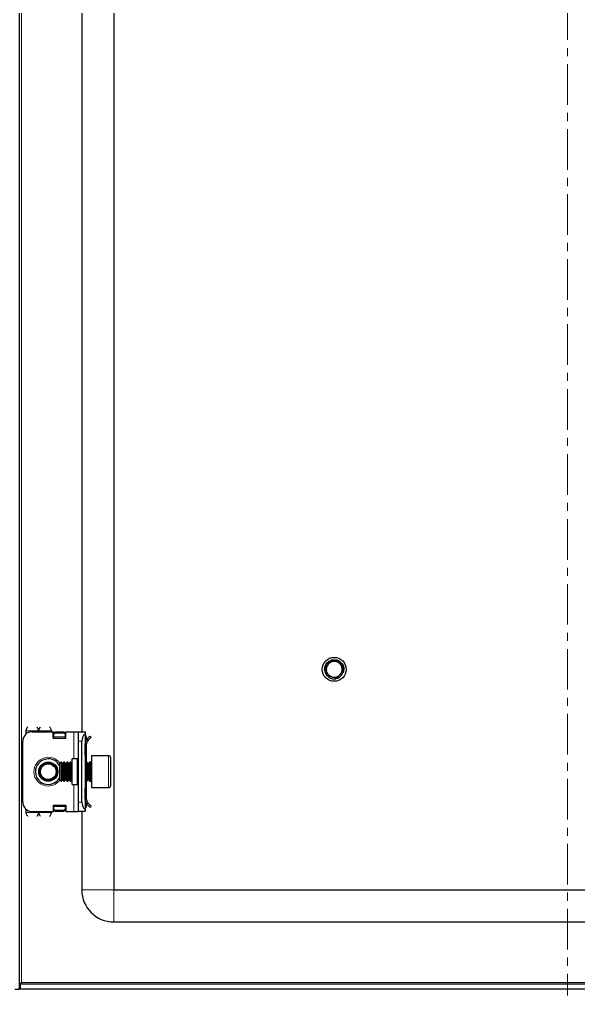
# Model space of a CAD drawing. Header units: millimetres. Extents: x -262 to 983, y -390 to 999.
# Drawn here: x 638.4 to 813.4, y -292.4 to 12.8 of the extents above; entities that cross this region are included whole.
import ezdxf

# ---------------------------------------------------------------- set-up
doc = ezdxf.new("R2010")
doc.units = ezdxf.units.MM
doc.linetypes.add('CENTERX2', pattern=[20.32, 12.7, -2.54, 2.54, -2.54])
doc.layers.add('FORMAT', color=7, linetype='Continuous')

msp = doc.modelspace()

# ---------------------------------------------------------------- linework, layer by layer
at = {"color": 7, "linetype": 'Continuous', "lineweight": 25}
for p, q in [((638.43, -290.4), (638.43, 870.6)), ((667.93, 839.6), (667.93, -259.4)), ((657.93, 277.6), (657.93, -209.9)), ((734.15, -189.28), (734.25, -189.1)), ((734.16, -189.28), (734.26, -189.09)), ((734.66, -188.43), (734.83, -188.31)), ((734.69, -188.47), (734.81, -188.28)), ((736.33, -187.46), (736.29, -187.47)), ((736.48, -187.44), (736.66, -187.41)), ((737.47, -187.45), (737.43, -187.44)), ((737.65, -187.49), (737.6, -187.48)), ((737.83, -187.54), (737.78, -187.52)), ((737.83, -187.54), (738.03, -187.64)), ((738, -187.6), (737.96, -187.58)), ((738.36, -187.76), (738.32, -187.74)), ((738.36, -187.76), (738.36, -187.87)), ((738.36, -187.76), (738.5, -187.88)), ((738.54, -187.87), (738.5, -187.84)), ((738.71, -187.98), (738.67, -187.96)), ((738.71, -187.98), (738.92, -188.17)), ((738.87, -188.11), (738.83, -188.08)), ((739.02, -188.25), (738.99, -188.22)), ((739.15, -188.39), (739.12, -188.35)), ((733.94, -190.2), (733.93, -190.25)), ((733.93, -190.4), (733.93, -190.4)), ((733.94, -190.2), (734, -189.89)), ((733.96, -190), (733.95, -190.05)), ((733.99, -189.79), (733.98, -189.84)), ((734.04, -189.6), (734.03, -189.65)), ((734.09, -189.42), (734.08, -189.46)), ((734.64, -191.27), (734.47, -190.86)), ((739.74, -189.36), (739.74, -189.35)), ((739.85, -191.1), (739.77, -191.34)), ((739.8, -189.54), (739.79, -189.49)), ((739.79, -191.29), (739.81, -191.25)), ((739.85, -189.71), (739.84, -189.67)), ((739.85, -191.1), (739.86, -191.06)), ((739.89, -189.9), (739.88, -189.85)), ((739.89, -190.9), (739.89, -190.86)), ((739.93, -190.29), (739.9, -190.53)), ((739.91, -190.09), (739.91, -190.04)), ((739.91, -190.7), (739.92, -190.65)), ((739.93, -190.29), (739.92, -190.24)), ((739.93, -190.49), (739.93, -190.44)), ((734.77, -192.48), (734.65, -192.35)), ((734.66, -192.36), (734.67, -192.38)), ((734.77, -192.48), (734.8, -192.51)), ((734.91, -192.62), (734.95, -192.65)), ((735.07, -192.75), (735.11, -192.78)), ((735.23, -192.87), (735.28, -192.9)), ((736.73, -193.39), (737.48, -193.32)), ((737.62, -193.32), (737.66, -193.31)), ((737.81, -193.27), (737.86, -193.25)), ((738, -193.2), (738.05, -193.18)), ((738.38, -193.03), (738.15, -193.11)), ((738.19, -193.12), (738.24, -193.1)), ((738.55, -192.92), (738.35, -193.04)), ((738.37, -192.96), (738.42, -193)), ((738.38, -193.03), (738.42, -193)), ((640.43, -209.65), (640.43, -210.66)), ((642.43, -209.9), (648.93, -209.9)), ((648.43, -209.65), (648.43, -209.9)), ((648.93, -211.9), (648.93, -209.9)), ((649.13, -210.02), (648.93, -210.02)), ((649.13, -211.9), (649.13, -210.02)), ((649.18, -210.28), (649.68, -209.92)), ((649.68, -210.28), (649.18, -210.63)), ((649.18, -210.63), (649.18, -210.28)), ((649.68, -209.92), (649.68, -210.28)), ((649.68, -209.92), (652.18, -209.92)), ((649.68, -210.28), (652.18, -210.28)), ((652.18, -210.28), (652.18, -209.92)), ((652.18, -209.92), (652.68, -210.28)), ((652.68, -210.63), (652.18, -210.28)), ((652.68, -210.28), (652.68, -210.63)), ((652.93, -211.9), (652.93, -209.9)), ((652.93, -209.9), (655.43, -209.9)), ((655.43, -209.9), (656.93, -209.9)), ((656.93, -209.9), (658.93, -209.9)), ((656.93, -212.9), (656.93, -209.9)), ((658.93, -209.9), (658.93, -210.66)), ((639.43, -231.9), (639.43, -212.9)), ((648.93, -211.9), (652.93, -211.9)), ((649.18, -211.55), (649.18, -210.63)), ((649.18, -211.9), (649.18, -211.55)), ((652.68, -210.63), (652.68, -211.55)), ((652.68, -211.55), (652.68, -211.9)), ((656.93, -231.9), (656.93, -212.9)), ((657.93, -231.9), (657.93, -212.9)), ((658.93, -210.66), (658.93, -234.14)), ((658.93, -210.99), (659.14, -211.19)), ((659.43, -213.65), (658.93, -213.65)), ((658.93, -217.15), (658.93, -213.65)), ((659.43, -211.9), (659.43, -212.36)), ((659.43, -217.15), (659.43, -213.65)), ((659.51, -212.24), (660.49, -211.26)), ((659.87, -212.59), (659.51, -212.24)), ((659.87, -212.59), (660.84, -211.61)), ((660.49, -211.26), (660.84, -211.61)), ((651.48, -219.4), (650.93, -219.95)), ((651.54, -219.4), (651.48, -219.4)), ((651.48, -219.4), (651.48, -225.4)), ((651.93, -219.95), (651.54, -219.4)), ((651.54, -219.4), (651.54, -224.93)), ((652.32, -219.4), (651.93, -219.95)), ((652.54, -219.4), (652.32, -219.4)), ((652.32, -219.4), (652.32, -224.93)), ((652.93, -219.95), (652.54, -219.4)), ((652.54, -219.4), (652.54, -224.93)), ((653.32, -219.4), (652.93, -219.95)), ((653.54, -219.4), (653.32, -219.4)), ((653.32, -219.4), (653.32, -224.93)), ((653.93, -219.95), (653.54, -219.4)), ((653.54, -219.4), (653.54, -224.93)), ((654.32, -219.4), (653.93, -219.95)), ((654.54, -219.4), (654.32, -219.4)), ((654.32, -219.4), (654.32, -224.93)), ((654.93, -219.95), (654.54, -219.4)), ((654.54, -219.4), (654.54, -224.93)), ((656.43, -218.4), (654.93, -218.4)), ((654.93, -226.4), (654.93, -218.4)), ((659.43, -217.15), (658.93, -217.15)), ((659.32, -219.4), (658.93, -219.95)), ((659.54, -219.4), (659.32, -219.4)), ((659.32, -219.4), (659.32, -224.93)), ((659.43, -219.4), (659.43, -217.15)), ((659.93, -219.95), (659.54, -219.4)), ((659.54, -219.4), (659.54, -224.93)), ((660.32, -219.4), (659.93, -219.95)), ((660.68, -219.4), (660.32, -219.4)), ((660.32, -219.4), (660.32, -224.93)), ((666.33, -217.4), (660.93, -217.4)), ((660.93, -217.4), (660.93, -227.4)), ((666.93, -218), (666.93, -226.8)), ((650.93, -219.95), (650.93, -224.85)), ((651.93, -219.95), (651.93, -224.46)), ((652.93, -219.95), (652.93, -224.46)), ((653.93, -219.95), (653.93, -224.46)), ((659.93, -219.95), (659.93, -224.46)), ((650.93, -224.85), (651.48, -225.4)), ((651.48, -225.4), (651.54, -225.4)), ((651.54, -225.4), (651.93, -224.85)), ((651.54, -224.93), (651.54, -225.4)), ((651.93, -224.46), (651.93, -224.85)), ((651.93, -224.85), (652.32, -225.4)), ((652.32, -224.93), (652.32, -225.4)), ((652.32, -225.4), (652.54, -225.4)), ((652.54, -225.4), (652.93, -224.85)), ((652.54, -224.93), (652.54, -225.4)), ((652.93, -224.46), (652.93, -224.85)), ((652.93, -224.85), (653.32, -225.4)), ((653.32, -224.93), (653.32, -225.4)), ((653.32, -225.4), (653.54, -225.4)), ((653.54, -225.4), (653.93, -224.85)), ((653.54, -224.93), (653.54, -225.4)), ((653.93, -224.46), (653.93, -224.85)), ((653.93, -224.85), (654.32, -225.4)), ((654.32, -224.93), (654.32, -225.4)), ((654.32, -225.4), (654.54, -225.4)), ((654.54, -225.4), (654.93, -224.85)), ((654.54, -224.93), (654.54, -225.4)), ((658.93, -224.85), (659.32, -225.4)), ((659.32, -224.93), (659.32, -225.4)), ((659.32, -225.4), (659.54, -225.4)), ((659.43, -227.65), (659.43, -225.4)), ((659.54, -225.4), (659.93, -224.85)), ((659.54, -224.93), (659.54, -225.4)), ((659.93, -224.46), (659.93, -224.85)), ((659.93, -224.85), (660.32, -225.4)), ((660.32, -224.93), (660.32, -225.4)), ((660.32, -225.4), (660.68, -225.4)), ((654.93, -226.4), (656.43, -226.4)), ((658.93, -231.15), (658.93, -227.65)), ((658.93, -227.65), (659.43, -227.65)), ((659.43, -231.15), (659.43, -227.65)), ((660.93, -227.4), (666.33, -227.4)), ((656.93, -234.9), (656.93, -231.9)), ((659.43, -231.15), (658.93, -231.15)), ((640.43, -234.14), (640.43, -235.15)), ((642.43, -234.9), (648.93, -234.9)), ((648.43, -234.9), (648.43, -235.15)), ((648.93, -232.9), (648.93, -234.9)), ((648.93, -232.9), (652.93, -232.9)), ((648.93, -234.78), (649.13, -234.78)), ((649.13, -234.78), (649.13, -232.9)), ((649.18, -233.25), (649.18, -232.9)), ((649.18, -234.17), (649.18, -233.25)), ((649.18, -234.52), (649.18, -234.17)), ((649.18, -234.17), (649.68, -234.52)), ((649.68, -234.87), (649.18, -234.52)), ((649.68, -234.52), (649.68, -234.87)), ((652.18, -234.52), (649.68, -234.52)), ((652.18, -234.87), (649.68, -234.87)), ((652.18, -234.52), (652.68, -234.17)), ((652.18, -234.87), (652.18, -234.52)), ((652.68, -234.52), (652.18, -234.87)), ((652.68, -232.9), (652.68, -233.25)), ((652.68, -233.25), (652.68, -234.17)), ((652.68, -234.17), (652.68, -234.52)), ((652.93, -232.9), (652.93, -234.9)), ((652.93, -234.9), (655.43, -234.9)), ((655.43, -234.9), (656.93, -234.9)), ((658.93, -234.9), (656.93, -234.9)), ((657.93, -234.9), (657.93, -259.4)), ((659.14, -233.61), (658.93, -233.81)), ((658.93, -234.14), (658.93, -234.9)), ((659.43, -232.9), (659.43, -232.51)), ((659.87, -232.21), (659.51, -232.56)), ((659.51, -232.56), (660.49, -233.54)), ((659.87, -232.21), (660.84, -233.19)), ((660.49, -233.54), (660.84, -233.19)), ((667.93, -259.4), (951.93, -259.4)), ((667.93, -269.4), (951.93, -269.4)), ((638.63, -288.9), (638.63, -290.4)), ((981.23, -288.9), (638.63, -288.9)), ((638.78, -288.9), (639.03, -288.3)), ((636.93, -290.4), (638.43, -290.4)), ((981.23, -290.4), (638.63, -290.4))]:
    msp.add_line(p, q, dxfattribs=at)
at = {"color": 8, "linetype": 'Continuous', "lineweight": 18}
for p, q in [((639.03, -288.3), (639.03, 868.5)), ((640.43, -209.65), (644.43, -209.65)), ((644.43, -209.65), (648.43, -209.65)), ((655.43, -218.4), (655.43, -209.9)), ((652.68, -211.55), (649.18, -211.55)), ((657.93, -212.9), (656.93, -212.9)), ((658.93, -211.4), (659.14, -211.19)), ((658.93, -211.9), (659.43, -211.9)), ((656.43, -226.4), (656.43, -218.4)), ((660.68, -220.78), (660.68, -219.4)), ((666.33, -227.4), (666.33, -217.4)), ((660.68, -225.4), (660.68, -220.78)), ((655.43, -234.9), (655.43, -226.4)), ((656.93, -231.9), (657.93, -231.9)), ((649.18, -233.25), (652.68, -233.25)), ((658.93, -232.9), (659.43, -232.9)), ((658.93, -233.4), (659.14, -233.61)), ((640.43, -235.15), (644.43, -235.15)), ((648.43, -235.15), (644.43, -235.15)), ((667.93, -259.4), (657.93, -259.4)), ((667.93, -259.4), (667.93, -269.4)), ((980.83, -288.3), (639.03, -288.3))]:
    msp.add_line(p, q, dxfattribs=at)
at = {"color": 7, "linetype": 'Continuous', "lineweight": 25}
for centre, radius in [((736.93, -190.4), 3.75), ((647.43, -222.4), 3), ((647.43, -222.4), 2.76), ((647.43, -222.4), 2.45)]:
    msp.add_circle(centre, radius, dxfattribs=at)
for centre, radius, start, end in [((736.93, -190.4), 2.5, 108.5944, 168.5944), ((736.93, -190.4), 2.5, 48.5944, 108.5944), ((736.93, -190.4), 2.5, 348.5944, 48.5944), ((736.93, -190.4), 3, 180, 220.7437), ((736.93, -190.4), 2.5, 168.5944, 190.5165), ((736.93, -190.4), 2.5, 288.5944, 348.5944), ((736.93, -190.4), 3, 239.9286, 266.2193), ((736.93, -190.4), 2.5, 255.8881, 288.5944), ((642.43, -212.9), 3, 90, 180), ((660.93, -212.9), 3, 131.8103, 180), ((658.43, -211.9), 1, 360, 45), ((647.43, -222.4), 4, 90, 331.045), ((647.43, -222.4), 4, 28.955, 90), ((656.43, -217.9), 0.5, 270, 360), ((660.68, -219.15), 0.25, 270, 0), ((666.33, -218), 0.6, 0, 90), ((660.68, -225.65), 0.25, 360, 90), ((656.43, -226.9), 0.5, 0, 90), ((666.33, -226.8), 0.6, 270, 360), ((642.43, -231.9), 3, 180, 270), ((660.93, -231.9), 3, 180, 228.1897), ((658.43, -232.9), 1, 315, 360), ((667.93, -259.4), 10, 180, 270)]:
    msp.add_arc(centre, radius, start, end, dxfattribs=at)
at = {"color": 8, "linetype": 'Continuous', "lineweight": 18}
for start, end in [(35.4622, 270), (270, 324.5378)]:
    msp.add_arc((647.43, -222.4), 4.5, start, end, dxfattribs=at)
at = {"color": 7, "linetype": 'Continuous', "lineweight": 25}
for points, knots in [([(734.09, -189.42), (734.3, -188.99), (734.62, -188.35), (735.2, -187.95), (735.41, -187.82)], [0, 0, 0, 0, 0.657042, 1, 1, 1, 1]), ([(734.17, -189.29), (734.18, -189.23), (734.21, -189.1), (734.28, -188.99), (734.31, -188.93)], [0, 0, 0, 0, 0.4624819, 1, 1, 1, 1]), ([(734.3, -189.01), (734.32, -188.94), (734.4, -188.73), (734.57, -188.57), (734.68, -188.46)], [0, 0, 0, 0, 0.333789, 1, 1, 1, 1]), ([(734.38, -188.88), (734.4, -188.83), (734.5, -188.53), (734.75, -188.32), (734.95, -188.14)], [0, 0, 0, 0, 0.171865, 1, 1, 1, 1]), ([(735.77, -188.04), (735.71, -188.08), (735.38, -188.26), (734.89, -188.73), (734.58, -189.31), (734.49, -189.65), (734.48, -189.71)], [0, 0, 0, 0, 0.104785, 0.513079, 0.918136, 1, 1, 1, 1]), ([(734.66, -188.43), (734.66, -188.44), (734.64, -188.46), (734.63, -188.48), (734.62, -188.49)], [0, 0, 0, 0, 0.296796, 1, 1, 1, 1]), ([(734.79, -188.3), (734.78, -188.3), (734.77, -188.31), (734.76, -188.33), (734.76, -188.33)], [0, 0, 0, 0, 0.4842322, 1, 1, 1, 1]), ([(734.92, -188.17), (734.92, -188.18), (734.9, -188.19), (734.89, -188.2), (734.89, -188.2)], [0, 0, 0, 0, 0.485158, 1, 1, 1, 1]), ([(735.07, -188.05), (735.06, -188.05), (735.05, -188.06), (735.04, -188.07), (735.03, -188.08)], [0, 0, 0, 0, 0.484546, 1, 1, 1, 1]), ([(735.22, -187.93), (735.22, -187.94), (735.2, -187.95), (735.19, -187.95), (735.18, -187.96)], [0, 0, 0, 0, 0.482687, 1, 1, 1, 1]), ([(735.22, -187.93), (735.23, -187.92), (735.28, -187.89), (735.34, -187.87), (735.38, -187.85)], [0, 0, 0, 0, 0.2307506, 1, 1, 1, 1]), ([(735.39, -187.82), (735.39, -187.83), (735.37, -187.84), (735.36, -187.84), (735.35, -187.85)], [0, 0, 0, 0, 0.480194, 1, 1, 1, 1]), ([(735.39, -187.82), (735.42, -187.84), (735.48, -187.88), (735.55, -187.95), (735.59, -188), (735.61, -188.02)], [0, 0, 0, 0, 0.362858, 0.693435, 1, 1, 1, 1]), ([(735.75, -188.08), (735.74, -188.08), (735.7, -188.07), (735.63, -188.04), (735.55, -187.99), (735.47, -187.92), (735.43, -187.85), (735.41, -187.82)], [0, 0, 0, 0, 0.084477, 0.253367, 0.470159, 0.686909, 1, 1, 1, 1]), ([(735.57, -187.72), (735.56, -187.73), (735.55, -187.74), (735.53, -187.74), (735.53, -187.75)], [0, 0, 0, 0, 0.477867, 1, 1, 1, 1]), ([(735.69, -188.03), (735.68, -188.01), (735.67, -187.96), (735.64, -187.89), (735.59, -187.81), (735.55, -187.77), (735.53, -187.75)], [0, 0, 0, 0, 0.154183, 0.462567, 0.728091, 1, 1, 1, 1]), ([(735.57, -187.72), (735.6, -187.75), (735.66, -187.78), (735.72, -187.86), (735.77, -187.94), (735.8, -188), (735.8, -188.04), (735.8, -188.05)], [0, 0, 0, 0, 0.2607623, 0.4948046, 0.7237939, 0.9427899, 1, 1, 1, 1]), ([(735.76, -187.64), (735.75, -187.64), (735.74, -187.65), (735.72, -187.65), (735.71, -187.66)], [0, 0, 0, 0, 0.476486, 1, 1, 1, 1]), ([(735.85, -188.05), (735.85, -188.04), (735.85, -187.98), (735.84, -187.9), (735.81, -187.81), (735.77, -187.73), (735.73, -187.68), (735.71, -187.66)], [0, 0, 0, 0, 0.114393, 0.350182, 0.585971, 0.790611, 1, 1, 1, 1]), ([(735.76, -187.64), (735.78, -187.63), (735.84, -187.6), (735.91, -187.59), (735.95, -187.58)], [0, 0, 0, 0, 0.301025, 1, 1, 1, 1]), ([(735.76, -187.64), (735.79, -187.66), (735.84, -187.71), (735.9, -187.78), (735.93, -187.87), (735.95, -187.95), (735.96, -188.01), (735.95, -188.05), (735.95, -188.06)], [0, 0, 0, 0, 0.218347, 0.41099, 0.598711, 0.777744, 0.945667, 1, 1, 1, 1]), ([(736.13, -188.03), (736.12, -188.03), (736.07, -188.05), (735.99, -188.06), (735.89, -188.06), (735.82, -188.05), (735.78, -188.04), (735.77, -188.04)], [0, 0, 0, 0, 0.099011, 0.388276, 0.61301, 0.895384, 1, 1, 1, 1]), ([(735.95, -187.56), (735.94, -187.57), (735.93, -187.57), (735.91, -187.58), (735.91, -187.58)], [0, 0, 0, 0, 0.4765794, 1, 1, 1, 1]), ([(735.98, -188.06), (735.98, -188.06), (736, -188.02), (736, -187.95), (736.01, -187.85), (735.99, -187.75), (735.96, -187.66), (735.92, -187.61), (735.91, -187.58)], [0, 0, 0, 0, 0.019058, 0.219488, 0.419831, 0.620151, 0.807785, 1, 1, 1, 1]), ([(735.95, -187.56), (735.98, -187.59), (736.02, -187.64), (736.07, -187.72), (736.09, -187.81), (736.1, -187.89), (736.1, -187.96), (736.09, -188), (736.08, -188.02)], [0, 0, 0, 0, 0.213002, 0.396975, 0.575181, 0.744364, 0.902779, 1, 1, 1, 1]), ([(736.14, -187.5), (736.14, -187.51), (736.12, -187.51), (736.11, -187.51), (736.1, -187.52)], [0, 0, 0, 0, 0.4789775, 1, 1, 1, 1]), ([(736.1, -188.02), (736.11, -187.99), (736.14, -187.94), (736.15, -187.85), (736.16, -187.76), (736.15, -187.65), (736.12, -187.57), (736.1, -187.52)], [0, 0, 0, 0, 0.147065, 0.321231, 0.495346, 0.669443, 1, 1, 1, 1]), ([(736.4, -187.8), (736.39, -187.81), (736.37, -187.86), (736.31, -187.94), (736.22, -188), (736.16, -188.02), (736.13, -188.03)], [0, 0, 0, 0, 0.153621, 0.528305, 0.811762, 1, 1, 1, 1]), ([(736.14, -187.5), (736.16, -187.53), (736.2, -187.59), (736.23, -187.68), (736.24, -187.76), (736.24, -187.84), (736.22, -187.92), (736.2, -187.97), (736.18, -188), (736.17, -188.01)], [0, 0, 0, 0, 0.195461, 0.359649, 0.517607, 0.666788, 0.806268, 0.936243, 1, 1, 1, 1]), ([(736.22, -187.96), (736.22, -187.96), (736.25, -187.92), (736.28, -187.83), (736.31, -187.72), (736.31, -187.63), (736.31, -187.55), (736.29, -187.5), (736.29, -187.47)], [0, 0, 0, 0, 0.001313, 0.309582, 0.493731, 0.677835, 0.837663, 1, 1, 1, 1]), ([(736.25, -187.97), (736.28, -187.95), (736.33, -187.91), (736.37, -187.84), (736.39, -187.81), (736.4, -187.8)], [0, 0, 0, 0, 0.41332, 0.833507, 1, 1, 1, 1]), ([(736.33, -187.46), (736.34, -187.49), (736.37, -187.54), (736.38, -187.62), (736.38, -187.71), (736.37, -187.78), (736.34, -187.87), (736.29, -187.93), (736.26, -187.96)], [0, 0, 0, 0, 0.162579, 0.32416, 0.478216, 0.623372, 0.759205, 1, 1, 1, 1]), ([(736.33, -187.46), (736.36, -187.45), (736.68, -187.39), (737.32, -187.38), (737.98, -187.56), (738.31, -187.74), (738.38, -187.77)], [0, 0, 0, 0, 0.044285, 0.46488, 0.894202, 1, 1, 1, 1]), ([(738.37, -188.08), (738.31, -188.05), (737.98, -187.87), (737.31, -187.69), (736.69, -187.72), (736.4, -187.8), (736.4, -187.8)], [0, 0, 0, 0, 0.102158, 0.551599, 0.99962, 1, 1, 1, 1]), ([(736.76, -187.43), (736.83, -187.42), (737, -187.39), (737.17, -187.41), (737.27, -187.42)], [0, 0, 0, 0, 0.399625, 1, 1, 1, 1]), ([(737.42, -187.46), (737.48, -187.46), (737.63, -187.47), (737.77, -187.52), (737.86, -187.55)], [0, 0, 0, 0, 0.3533163, 1, 1, 1, 1]), ([(738.3, -188.06), (738.3, -188.05), (738.29, -188.02), (738.3, -187.95), (738.33, -187.86), (738.36, -187.8), (738.38, -187.77)], [0, 0, 0, 0, 0.058255, 0.305509, 0.64716, 1, 1, 1, 1]), ([(738.58, -188.52), (738.57, -188.52), (738.54, -188.48), (738.49, -188.42), (738.44, -188.34), (738.4, -188.25), (738.38, -188.16), (738.38, -188.11), (738.37, -188.08)], [0, 0, 0, 0, 0.066273, 0.267344, 0.423096, 0.618734, 0.814089, 1, 1, 1, 1]), ([(738.38, -188.08), (738.4, -188.06), (738.44, -188.01), (738.48, -187.93), (738.49, -187.87), (738.5, -187.84)], [0, 0, 0, 0, 0.3515094, 0.6718605, 1, 1, 1, 1]), ([(738.54, -187.87), (738.54, -187.9), (738.53, -187.97), (738.5, -188.07), (738.46, -188.15), (738.42, -188.2), (738.4, -188.22), (738.4, -188.22)], [0, 0, 0, 0, 0.275174, 0.522846, 0.765225, 0.99702, 1, 1, 1, 1]), ([(738.41, -188.27), (738.42, -188.26), (738.47, -188.24), (738.53, -188.19), (738.59, -188.12), (738.64, -188.04), (738.66, -187.98), (738.67, -187.96)], [0, 0, 0, 0, 0.084965, 0.329338, 0.573716, 0.784411, 1, 1, 1, 1]), ([(738.71, -187.98), (738.7, -188.02), (738.69, -188.09), (738.65, -188.18), (738.6, -188.25), (738.54, -188.31), (738.49, -188.35), (738.46, -188.36), (738.46, -188.36)], [0, 0, 0, 0, 0.222831, 0.420099, 0.612409, 0.79585, 0.967895, 1, 1, 1, 1]), ([(738.47, -188.39), (738.47, -188.39), (738.51, -188.38), (738.57, -188.35), (738.66, -188.3), (738.73, -188.24), (738.79, -188.16), (738.82, -188.11), (738.83, -188.08)], [0, 0, 0, 0, 0.002693, 0.20821, 0.413641, 0.619057, 0.807274, 1, 1, 1, 1]), ([(738.87, -188.11), (738.86, -188.15), (738.84, -188.21), (738.79, -188.29), (738.73, -188.36), (738.67, -188.41), (738.6, -188.45), (738.55, -188.46), (738.52, -188.46)], [0, 0, 0, 0, 0.203485, 0.379971, 0.551008, 0.713426, 0.865499, 1, 1, 1, 1]), ([(738.54, -188.48), (738.55, -188.48), (738.6, -188.48), (738.67, -188.46), (738.76, -188.42), (738.85, -188.37), (738.93, -188.3), (738.97, -188.25), (738.99, -188.22)], [0, 0, 0, 0, 0.05388, 0.236051, 0.418115, 0.600136, 0.797238, 1, 1, 1, 1]), ([(739.03, -188.6), (739.02, -188.61), (739, -188.62), (738.94, -188.64), (738.86, -188.64), (738.75, -188.63), (738.65, -188.58), (738.6, -188.54), (738.58, -188.52)], [0, 0, 0, 0, 0.0458661, 0.2307436, 0.3874614, 0.6582461, 0.861978, 1, 1, 1, 1]), ([(739.02, -188.25), (739.01, -188.28), (738.98, -188.34), (738.92, -188.41), (738.85, -188.47), (738.78, -188.51), (738.71, -188.53), (738.66, -188.53), (738.64, -188.53)], [0, 0, 0, 0, 0.211659, 0.390361, 0.562352, 0.724819, 0.876696, 1, 1, 1, 1]), ([(738.66, -188.55), (738.67, -188.55), (738.74, -188.56), (738.84, -188.54), (738.95, -188.5), (739.04, -188.44), (739.09, -188.39), (739.12, -188.35)], [0, 0, 0, 0, 0.046579, 0.362688, 0.551736, 0.740753, 1, 1, 1, 1]), ([(738.67, -188.59), (738.7, -188.6), (738.76, -188.62), (738.85, -188.63), (738.94, -188.62), (739, -188.61), (739.03, -188.6)], [0, 0, 0, 0, 0.2517951, 0.502165, 0.752314, 1, 1, 1, 1]), ([(739.15, -188.39), (739.14, -188.41), (739.11, -188.46), (739.04, -188.52), (738.97, -188.56), (738.9, -188.59), (738.83, -188.61), (738.76, -188.61), (738.72, -188.6), (738.71, -188.59)], [0, 0, 0, 0, 0.1692257, 0.337427, 0.4979348, 0.6491787, 0.7905823, 0.9226882, 1, 1, 1, 1]), ([(739.77, -190.44), (739.76, -190.37), (739.74, -189.97), (739.57, -189.3), (739.2, -188.83), (739.03, -188.6)], [0, 0, 0, 0, 0.108003, 0.585763, 1, 1, 1, 1]), ([(739.15, -188.39), (739.28, -188.54), (739.56, -188.89), (739.85, -189.55), (739.9, -190.06), (739.93, -190.31)], [0, 0, 0, 0, 0.274163, 0.639603, 1, 1, 1, 1]), ([(739.24, -188.52), (739.28, -188.56), (739.42, -188.69), (739.51, -188.86), (739.58, -188.99)], [0, 0, 0, 0, 0.288707, 1, 1, 1, 1]), ([(739.62, -189.1), (739.64, -189.13), (739.73, -189.27), (739.77, -189.43), (739.81, -189.56)], [0, 0, 0, 0, 0.192577, 1, 1, 1, 1]), ([(734.42, -190.11), (734.41, -190.12), (734.4, -190.16), (734.35, -190.21), (734.3, -190.26), (734.24, -190.31), (734.16, -190.35), (734.08, -190.38), (734, -190.4), (733.95, -190.4), (733.93, -190.4)], [0, 0, 0, 0, 0.060221, 0.18113, 0.301988, 0.42281, 0.589437, 0.75603, 0.87711, 1, 1, 1, 1]), ([(733.93, -190.41), (733.93, -190.36), (733.92, -190.28), (733.94, -190.2), (733.95, -190.18)], [0, 0, 0, 0, 0.659859, 1, 1, 1, 1]), ([(734.29, -190.27), (734.26, -190.26), (734.2, -190.24), (734.11, -190.23), (734.02, -190.23), (733.96, -190.25), (733.93, -190.25)], [0, 0, 0, 0, 0.237597, 0.5167288, 0.7555275, 1, 1, 1, 1]), ([(733.93, -190.41), (733.96, -190.39), (734.02, -190.36), (734.11, -190.33), (734.17, -190.33), (734.2, -190.33)], [0, 0, 0, 0, 0.371226, 0.708872, 1, 1, 1, 1]), ([(734.86, -192.18), (734.83, -192.16), (734.59, -191.94), (734.24, -191.48), (734, -190.87), (733.95, -190.52), (733.93, -190.4)], [0, 0, 0, 0, 0.050685, 0.485619, 0.826643, 1, 1, 1, 1]), ([(733.94, -190.2), (733.97, -190.19), (734.03, -190.16), (734.13, -190.14), (734.22, -190.14), (734.3, -190.16), (734.35, -190.18), (734.37, -190.19)], [0, 0, 0, 0, 0.235039, 0.445532, 0.651268, 0.847853, 1, 1, 1, 1]), ([(734.39, -190.16), (734.37, -190.14), (734.32, -190.1), (734.22, -190.06), (734.13, -190.04), (734.04, -190.03), (733.98, -190.04), (733.95, -190.05)], [0, 0, 0, 0, 0.189173, 0.404697, 0.62022, 0.807935, 1, 1, 1, 1]), ([(733.96, -190), (733.99, -189.99), (734.06, -189.96), (734.15, -189.96), (734.24, -189.97), (734.32, -189.99), (734.38, -190.02), (734.42, -190.05), (734.43, -190.06)], [0, 0, 0, 0, 0.214065, 0.402363, 0.585629, 0.760234, 0.923894, 1, 1, 1, 1]), ([(734.45, -190.05), (734.44, -190.04), (734.41, -190), (734.35, -189.95), (734.26, -189.9), (734.17, -189.86), (734.08, -189.84), (734.01, -189.84), (733.98, -189.84)], [0, 0, 0, 0, 0.069872, 0.258455, 0.446951, 0.635422, 0.81547, 1, 1, 1, 1]), ([(733.99, -189.79), (734, -189.74), (734.01, -189.66), (734.05, -189.59), (734.06, -189.56)], [0, 0, 0, 0, 0.657988, 1, 1, 1, 1]), ([(733.99, -189.79), (734.03, -189.79), (734.09, -189.77), (734.19, -189.78), (734.27, -189.8), (734.35, -189.84), (734.41, -189.88), (734.44, -189.91), (734.45, -189.93)], [0, 0, 0, 0, 0.208898, 0.388587, 0.562428, 0.727295, 0.881578, 1, 1, 1, 1]), ([(734.46, -189.9), (734.44, -189.88), (734.41, -189.84), (734.35, -189.78), (734.28, -189.73), (734.2, -189.69), (734.11, -189.66), (734.06, -189.65), (734.03, -189.65)], [0, 0, 0, 0, 0.137266, 0.30795, 0.478578, 0.649185, 0.822833, 1, 1, 1, 1]), ([(734.04, -189.6), (734.07, -189.6), (734.13, -189.6), (734.22, -189.61), (734.29, -189.64), (734.36, -189.69), (734.42, -189.74), (734.46, -189.79), (734.48, -189.83), (734.49, -189.85)], [0, 0, 0, 0, 0.165667, 0.330522, 0.488809, 0.638525, 0.778629, 0.909213, 1, 1, 1, 1]), ([(734.46, -189.76), (734.45, -189.75), (734.43, -189.71), (734.38, -189.64), (734.31, -189.57), (734.23, -189.52), (734.15, -189.48), (734.1, -189.47), (734.08, -189.46)], [0, 0, 0, 0, 0.076151, 0.276704, 0.47712, 0.677473, 0.837574, 1, 1, 1, 1]), ([(734.09, -189.42), (734.12, -189.42), (734.18, -189.43), (734.26, -189.46), (734.33, -189.5), (734.39, -189.56), (734.43, -189.61), (734.46, -189.68), (734.48, -189.73), (734.49, -189.77), (734.49, -189.78)], [0, 0, 0, 0, 0.154027, 0.307095, 0.452862, 0.590123, 0.718565, 0.838856, 0.95247, 1, 1, 1, 1]), ([(734.42, -190.07), (734.41, -190.17), (734.4, -190.44), (734.44, -190.7), (734.47, -190.86)], [0, 0, 0, 0, 0.408521, 1, 1, 1, 1]), ([(734.48, -189.91), (734.48, -189.91), (734.47, -189.96), (734.45, -190.01), (734.43, -190.06), (734.42, -190.07)], [0, 0, 0, 0, 0.157682, 0.80304, 1, 1, 1, 1]), ([(734.48, -189.71), (734.48, -189.74), (734.49, -189.81), (734.48, -189.87), (734.48, -189.91)], [0, 0, 0, 0, 0.544473, 1, 1, 1, 1]), ([(735.92, -192.63), (735.85, -192.6), (735.53, -192.44), (735.01, -192.02), (734.76, -191.52), (734.64, -191.27)], [0, 0, 0, 0, 0.130652, 0.560007, 1, 1, 1, 1]), ([(734.66, -192.36), (734.67, -192.33), (734.7, -192.29), (734.77, -192.23), (734.82, -192.2), (734.85, -192.18), (734.86, -192.18)], [0, 0, 0, 0, 0.315056, 0.630194, 0.945514, 1, 1, 1, 1]), ([(735.22, -192.23), (735.19, -192.22), (735.13, -192.21), (735.05, -192.21), (734.97, -192.22), (734.88, -192.24), (734.78, -192.29), (734.71, -192.34), (734.67, -192.38)], [0, 0, 0, 0, 0.149407, 0.278563, 0.407661, 0.536722, 0.727045, 1, 1, 1, 1]), ([(734.77, -192.48), (734.78, -192.45), (734.81, -192.4), (734.87, -192.34), (734.94, -192.29), (735.01, -192.25), (735.08, -192.23), (735.16, -192.22), (735.21, -192.23), (735.23, -192.24)], [0, 0, 0, 0, 0.159446, 0.318034, 0.469983, 0.61348, 0.747649, 0.872856, 1, 1, 1, 1]), ([(735.28, -192.28), (735.28, -192.28), (735.24, -192.28), (735.18, -192.29), (735.09, -192.3), (735.01, -192.34), (734.93, -192.38), (734.86, -192.44), (734.82, -192.49), (734.8, -192.51)], [0, 0, 0, 0, 0.018281, 0.175639, 0.332896, 0.490097, 0.647274, 0.821632, 1, 1, 1, 1]), ([(734.86, -192.18), (734.88, -192.18), (734.92, -192.17), (735.01, -192.16), (735.11, -192.17), (735.19, -192.21), (735.27, -192.26), (735.36, -192.35), (735.43, -192.46), (735.45, -192.55), (735.46, -192.59)], [0, 0, 0, 0, 0.0736464, 0.1695635, 0.351373, 0.4388934, 0.519676, 0.6829056, 0.8511995, 1, 1, 1, 1]), ([(734.91, -192.62), (734.92, -192.59), (734.95, -192.52), (735, -192.44), (735.06, -192.38), (735.13, -192.34), (735.21, -192.31), (735.26, -192.29), (735.29, -192.29), (735.3, -192.29)], [0, 0, 0, 0, 0.198035, 0.367663, 0.531495, 0.686664, 0.831818, 0.981917, 1, 1, 1, 1]), ([(738.39, -192.95), (738.46, -192.9), (738.81, -192.67), (739.3, -192.17), (739.53, -191.61), (739.63, -191.37)], [0, 0, 0, 0, 0.128781, 0.613629, 1, 1, 1, 1]), ([(739.36, -190.97), (739.37, -191), (739.38, -191.06), (739.42, -191.15), (739.47, -191.22), (739.53, -191.29), (739.58, -191.34), (739.62, -191.36), (739.63, -191.37)], [0, 0, 0, 0, 0.182737, 0.363423, 0.543947, 0.724373, 0.904747, 1, 1, 1, 1]), ([(739.63, -191.37), (739.63, -191.37), (739.6, -191.36), (739.54, -191.33), (739.48, -191.28), (739.44, -191.23), (739.39, -191.15), (739.37, -191.05), (739.37, -190.95), (739.38, -190.9), (739.38, -190.89)], [0, 0, 0, 0, 0.022761, 0.192243, 0.346896, 0.477535, 0.588677, 0.783334, 0.968624, 1, 1, 1, 1]), ([(739.79, -191.29), (739.76, -191.29), (739.7, -191.29), (739.62, -191.26), (739.55, -191.23), (739.48, -191.18), (739.43, -191.12), (739.4, -191.07), (739.38, -191.03), (739.37, -191.01)], [0, 0, 0, 0, 0.164802, 0.328662, 0.485343, 0.633184, 0.771489, 0.900657, 1, 1, 1, 1]), ([(739.38, -190.89), (739.39, -190.86), (739.41, -190.79), (739.46, -190.69), (739.53, -190.6), (739.59, -190.54), (739.66, -190.49), (739.72, -190.46), (739.76, -190.44), (739.77, -190.44)], [0, 0, 0, 0, 0.125166, 0.336769, 0.488675, 0.640371, 0.791962, 0.943503, 1, 1, 1, 1]), ([(739.38, -190.94), (739.39, -190.96), (739.42, -191), (739.47, -191.07), (739.55, -191.14), (739.63, -191.19), (739.72, -191.23), (739.78, -191.24), (739.81, -191.25)], [0, 0, 0, 0, 0.112687, 0.266978, 0.464332, 0.661607, 0.829157, 1, 1, 1, 1]), ([(739.85, -191.1), (739.81, -191.11), (739.74, -191.12), (739.65, -191.1), (739.57, -191.08), (739.5, -191.04), (739.44, -190.99), (739.41, -190.95), (739.39, -190.93)], [0, 0, 0, 0, 0.207037, 0.38272, 0.55212, 0.712365, 0.86221, 1, 1, 1, 1]), ([(739.89, -190.9), (739.85, -190.91), (739.79, -190.93), (739.69, -190.93), (739.6, -190.92), (739.52, -190.89), (739.46, -190.85), (739.42, -190.81), (739.41, -190.8)], [0, 0, 0, 0, 0.205811, 0.38496, 0.558827, 0.724121, 0.878934, 1, 1, 1, 1]), ([(739.42, -190.85), (739.44, -190.87), (739.49, -190.92), (739.57, -190.98), (739.66, -191.02), (739.75, -191.05), (739.82, -191.05), (739.86, -191.06)], [0, 0, 0, 0, 0.183111, 0.381533, 0.579913, 0.787111, 1, 1, 1, 1]), ([(739.45, -190.72), (739.48, -190.74), (739.53, -190.78), (739.62, -190.82), (739.71, -190.85), (739.8, -190.86), (739.86, -190.86), (739.89, -190.86)], [0, 0, 0, 0, 0.19243, 0.403622, 0.614801, 0.805152, 1, 1, 1, 1]), ([(739.91, -190.7), (739.88, -190.71), (739.82, -190.74), (739.72, -190.75), (739.63, -190.75), (739.55, -190.72), (739.49, -190.71), (739.47, -190.69), (739.47, -190.69)], [0, 0, 0, 0, 0.227908, 0.430276, 0.627707, 0.816134, 0.99284, 1, 1, 1, 1]), ([(739.53, -190.6), (739.54, -190.6), (739.57, -190.62), (739.65, -190.65), (739.74, -190.67), (739.83, -190.67), (739.89, -190.66), (739.92, -190.65)], [0, 0, 0, 0, 0.050156, 0.304513, 0.55888, 0.776903, 1, 1, 1, 1]), ([(739.93, -190.49), (739.9, -190.51), (739.83, -190.54), (739.74, -190.56), (739.65, -190.57), (739.6, -190.56), (739.58, -190.56)], [0, 0, 0, 0, 0.293779, 0.558982, 0.818494, 1, 1, 1, 1]), ([(739.7, -190.47), (739.72, -190.47), (739.77, -190.48), (739.84, -190.47), (739.9, -190.45), (739.93, -190.44)], [0, 0, 0, 0, 0.236131, 0.613435, 1, 1, 1, 1]), ([(739.8, -191.23), (739.8, -191.25), (739.79, -191.32), (739.76, -191.37), (739.75, -191.4)], [0, 0, 0, 0, 0.405617, 1, 1, 1, 1]), ([(739.82, -189.66), (739.83, -189.7), (739.9, -189.85), (739.91, -190.01), (739.92, -190.13)], [0, 0, 0, 0, 0.2829098, 1, 1, 1, 1]), ([(735.36, -192.36), (735.35, -192.36), (735.31, -192.37), (735.23, -192.39), (735.14, -192.44), (735.06, -192.5), (735, -192.57), (734.96, -192.62), (734.95, -192.65)], [0, 0, 0, 0, 0.0505, 0.241124, 0.431653, 0.622154, 0.808692, 1, 1, 1, 1]), ([(735.07, -192.75), (735.07, -192.72), (735.09, -192.65), (735.13, -192.56), (735.19, -192.49), (735.25, -192.44), (735.31, -192.4), (735.36, -192.39), (735.37, -192.38)], [0, 0, 0, 0, 0.209239, 0.392702, 0.571062, 0.740844, 0.899958, 1, 1, 1, 1]), ([(735.42, -192.46), (735.4, -192.47), (735.34, -192.5), (735.26, -192.55), (735.19, -192.62), (735.14, -192.7), (735.12, -192.75), (735.11, -192.78)], [0, 0, 0, 0, 0.172104, 0.391099, 0.610089, 0.802801, 1, 1, 1, 1]), ([(735.23, -192.87), (735.24, -192.84), (735.25, -192.77), (735.28, -192.68), (735.33, -192.6), (735.38, -192.54), (735.42, -192.51), (735.44, -192.5)], [0, 0, 0, 0, 0.240212, 0.454711, 0.664287, 0.864517, 1, 1, 1, 1]), ([(735.47, -192.61), (735.45, -192.63), (735.4, -192.67), (735.34, -192.74), (735.3, -192.82), (735.28, -192.87), (735.28, -192.9)], [0, 0, 0, 0, 0.2282538, 0.5103507, 0.7523188, 1, 1, 1, 1]), ([(735.41, -192.99), (735.41, -192.95), (735.41, -192.88), (735.44, -192.78), (735.46, -192.72), (735.48, -192.7), (735.48, -192.7)], [0, 0, 0, 0, 0.357139, 0.680979, 0.998183, 1, 1, 1, 1]), ([(735.46, -192.59), (735.47, -192.6), (735.48, -192.65), (735.49, -192.72), (735.48, -192.81), (735.47, -192.91), (735.44, -192.97), (735.43, -193)], [0, 0, 0, 0, 0.113604, 0.31095, 0.508229, 0.75166, 1, 1, 1, 1]), ([(736.32, -192.82), (736.04, -192.77), (735.74, -192.72), (735.47, -192.59), (735.46, -192.59)], [0, 0, 0, 0, 0.965671, 1, 1, 1, 1]), ([(736.32, -192.82), (736.23, -192.79), (736.09, -192.73), (735.96, -192.66), (735.92, -192.63)], [0, 0, 0, 0, 0.681733, 1, 1, 1, 1]), ([(737.48, -193.32), (737.47, -193.31), (737.45, -193.26), (737.43, -193.18), (737.43, -193.1), (737.45, -193.03), (737.49, -192.95), (737.55, -192.87), (737.64, -192.8), (737.7, -192.78), (737.73, -192.77)], [0, 0, 0, 0, 0.098631, 0.238541, 0.378532, 0.49895, 0.601027, 0.777401, 0.9101, 1, 1, 1, 1]), ([(737.63, -192.82), (737.62, -192.82), (737.59, -192.85), (737.56, -192.91), (737.51, -192.99), (737.48, -193.08), (737.47, -193.17), (737.47, -193.26), (737.47, -193.3), (737.48, -193.32)], [0, 0, 0, 0, 0.036757, 0.196192, 0.355485, 0.51469, 0.719746, 0.882005, 1, 1, 1, 1]), ([(737.62, -193.32), (737.61, -193.29), (737.58, -193.24), (737.55, -193.16), (737.54, -193.07), (737.55, -192.99), (737.58, -192.9), (737.62, -192.84), (737.65, -192.81)], [0, 0, 0, 0, 0.16279, 0.324686, 0.479688, 0.626058, 0.76302, 1, 1, 1, 1]), ([(737.71, -192.79), (737.7, -192.81), (737.67, -192.86), (737.64, -192.95), (737.62, -193.04), (737.62, -193.17), (737.65, -193.26), (737.66, -193.31)], [0, 0, 0, 0, 0.13286, 0.29106, 0.491007, 0.69089, 1, 1, 1, 1]), ([(737.81, -193.27), (737.79, -193.24), (737.75, -193.19), (737.71, -193.1), (737.69, -193.02), (737.69, -192.93), (737.7, -192.86), (737.71, -192.8), (737.73, -192.78), (737.73, -192.77)], [0, 0, 0, 0, 0.198483, 0.367712, 0.531083, 0.685778, 0.830503, 0.965152, 1, 1, 1, 1]), ([(737.73, -192.77), (737.74, -192.77), (737.79, -192.75), (737.86, -192.74), (737.96, -192.74), (738.05, -192.75), (738.14, -192.78), (738.22, -192.81), (738.3, -192.86), (738.35, -192.91), (738.38, -192.94), (738.39, -192.95)], [0, 0, 0, 0, 0.0429601, 0.1733, 0.2742626, 0.4010814, 0.5277159, 0.6542588, 0.7807587, 0.9368521, 1, 1, 1, 1]), ([(737.82, -192.75), (737.82, -192.76), (737.8, -192.8), (737.78, -192.87), (737.77, -192.97), (737.78, -193.07), (737.81, -193.16), (737.84, -193.22), (737.86, -193.25)], [0, 0, 0, 0, 0.043388, 0.23288, 0.422274, 0.611632, 0.803279, 1, 1, 1, 1]), ([(738, -193.2), (737.98, -193.18), (737.93, -193.13), (737.88, -193.05), (737.84, -192.96), (737.83, -192.88), (737.83, -192.81), (737.84, -192.76), (737.84, -192.75)], [0, 0, 0, 0, 0.2087239, 0.3910499, 0.5682192, 0.7368298, 0.8948531, 1, 1, 1, 1]), ([(737.94, -192.74), (737.94, -192.77), (737.93, -192.83), (737.93, -192.93), (737.96, -193.02), (738, -193.11), (738.03, -193.16), (738.05, -193.18)], [0, 0, 0, 0, 0.181695, 0.396783, 0.61186, 0.803681, 1, 1, 1, 1]), ([(738.19, -193.12), (738.16, -193.1), (738.11, -193.06), (738.05, -192.98), (738.01, -192.9), (737.98, -192.82), (737.98, -192.77), (737.97, -192.74)], [0, 0, 0, 0, 0.234253, 0.442787, 0.646465, 0.841043, 1, 1, 1, 1]), ([(738.08, -192.76), (738.08, -192.76), (738.08, -192.8), (738.1, -192.86), (738.13, -192.95), (738.18, -193.03), (738.22, -193.08), (738.24, -193.1)], [0, 0, 0, 0, 0.0027902, 0.269575, 0.5363706, 0.7654988, 1, 1, 1, 1]), ([(738.38, -193.03), (738.35, -193.01), (738.29, -192.97), (738.22, -192.9), (738.18, -192.84), (738.16, -192.8), (738.16, -192.79)], [0, 0, 0, 0, 0.319514, 0.608493, 0.891527, 1, 1, 1, 1]), ([(640.43, -209.65), (640.52, -209.41), (640.72, -208.92), (640.91, -208.52), (641, -208.33)], [0, 0, 0, 0, 0.502065, 1, 1, 1, 1]), ([(643.86, -208.34), (643.94, -208.49), (644.11, -208.84), (644.3, -209.33), (644.41, -209.61), (644.43, -209.65)], [0, 0, 0, 0, 0.4154826, 0.9171518, 1, 1, 1, 1]), ([(644.43, -209.65), (644.52, -209.41), (644.72, -208.92), (644.91, -208.52), (645, -208.33)], [0, 0, 0, 0, 0.502065, 1, 1, 1, 1]), ([(647.86, -208.34), (647.94, -208.49), (648.11, -208.84), (648.3, -209.33), (648.41, -209.61), (648.43, -209.65)], [0, 0, 0, 0, 0.4154826, 0.9171518, 1, 1, 1, 1]), ([(659.51, -212.24), (659.36, -212.42), (659.06, -212.8), (658.94, -213.33), (658.93, -213.61), (658.93, -213.65)], [0, 0, 0, 0, 0.461863, 0.923726, 1, 1, 1, 1]), ([(659.87, -212.59), (659.75, -212.74), (659.57, -212.97), (659.45, -213.35), (659.44, -213.55), (659.43, -213.65)], [0, 0, 0, 0, 0.485042, 0.738404, 1, 1, 1, 1]), ([(658.93, -231.15), (658.95, -231.39), (659.01, -231.87), (659.29, -232.33), (659.49, -232.54), (659.51, -232.56)], [0, 0, 0, 0, 0.461863, 0.923726, 1, 1, 1, 1]), ([(659.43, -231.15), (659.45, -231.34), (659.48, -231.63), (659.67, -231.98), (659.8, -232.13), (659.87, -232.21)], [0, 0, 0, 0, 0.485042, 0.738404, 1, 1, 1, 1]), ([(641, -236.46), (640.92, -236.3), (640.75, -235.96), (640.56, -235.47), (640.44, -235.19), (640.43, -235.15)], [0, 0, 0, 0, 0.415483, 0.917152, 1, 1, 1, 1]), ([(644.43, -235.15), (644.33, -235.39), (644.14, -235.88), (643.95, -236.28), (643.86, -236.47)], [0, 0, 0, 0, 0.5020654, 1, 1, 1, 1]), ([(645, -236.46), (644.92, -236.3), (644.75, -235.96), (644.56, -235.47), (644.44, -235.19), (644.43, -235.15)], [0, 0, 0, 0, 0.4154826, 0.9171518, 1, 1, 1, 1]), ([(648.43, -235.15), (648.33, -235.39), (648.14, -235.88), (647.95, -236.28), (647.86, -236.47)], [0, 0, 0, 0, 0.5020654, 1, 1, 1, 1]), ([(638.43, -290.4), (638.44, -290.22), (638.46, -289.85), (638.55, -289.48), (638.63, -289.29), (638.63, -289.28)], [0, 0, 0, 0, 0.48755, 0.9750699, 1, 1, 1, 1])]:
    msp.add_open_spline(points, degree=3, knots=knots, dxfattribs=at)
msp.add_open_spline([(639.03, -288.3), (639, -288.38), (638.93, -288.54), (638.83, -288.73), (638.73, -288.87), (638.66, -288.89), (638.63, -288.9)], degree=3, dxfattribs=at)
at = {"layer": 'FORMAT', "linetype": 'CENTERX2', "lineweight": 18}
msp.add_line((809.93, 872.6), (809.93, -292.4), dxfattribs=at)

doc.saveas('drawing.dxf')
